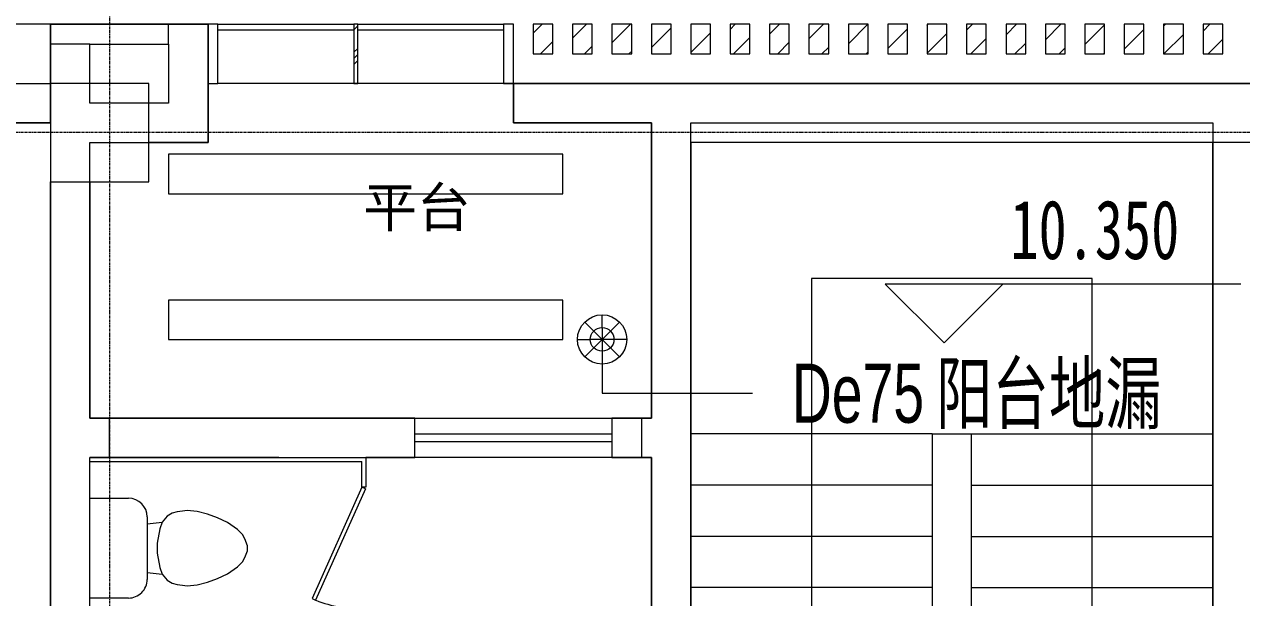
# Model space of a CAD drawing. Header units: millimetres. Extents: x 147592 to 200208, y -27981 to 8299.
# Drawn here: x 164868 to 171046, y -2361 to 550 of the extents above; entities that cross this region are included whole.
import ezdxf

# ---------------------------------------------------------------- set-up
doc = ezdxf.new("R2010")
doc.units = ezdxf.units.MM
doc.linetypes.add('架空线', pattern=[3.97, 2.38, -1.59])
doc.linetypes.add('轴网线', pattern=[22.24, 12.7, -3.18, 3.18, -3.18])
doc.layers.add('A-FLOR-____-OTLN', color=7, linetype='Continuous', lineweight=13, true_color=0x007f00)
doc.layers.add('A-GLAZ-____-OTLN', color=7, linetype='Continuous', lineweight=13, true_color=0x00007f)
for name, color, linetype, lineweight in [('A-GLAZ-CWMG-MCUT', 7, 'Continuous', 13), ('A-GLAZ-CWMG-OTLN', 7, 'Continuous', 5), ('A-WALL-____-MCUT', 7, 'Continuous', 13), ('A-WALL-____-OTLN', 7, 'Continuous', 13), ('G-____-____-DIMS', 7, 'Continuous', 5), ('G-____-____-TEXT', 7, 'Continuous', 5), ('P-SANR-FIXT-OTLN', 7, 'Continuous', 5), ('Q-SPCQ-____-OTLN', 7, 'Continuous', 5), ('S-COLS-____-MCUT', 7, 'Continuous', 5), ('S-FNDN-____-OTLN', 7, 'Continuous', 5), ('S-GRID-____-OTLN', 7, 'Continuous', 5), ('S-STRS-____-OTLN', 7, 'Continuous', 5)]:
    doc.layers.add(name, color=color, linetype=linetype, lineweight=lineweight)
doc.styles.add('TJ_FangSong', font='', dxfattribs={"width": 0.7, "height": 300})
doc.styles.add('仿宋', font='', dxfattribs={"width": 0.7, "height": 300})
doc.styles.add('黑体', font='', dxfattribs={"height": 200})
doc.styles.get('TJ_FangSong').set_extended_font_data('TJ_FangSong')
doc.styles.get('仿宋').set_extended_font_data('FangSong')
doc.styles.get('黑体').set_extended_font_data('SimHei')

# ---------------------------------------------------------------- blocks, each defined once
blk = doc.blocks.new('矩形竖梃 - 50_300mm 长方形-V18-四层给排水_消防平面图')
at = {"layer": 'A-GLAZ-CWMG-MCUT', "color": 251, "lineweight": 5, "true_color": 0x515151}
for p, q in [((-50, 300), (0, 300)), ((-50, 0), (-50, 300)), ((0, 300), (0, 0)), ((0, 0), (-50, 0))]:
    blk.add_line(p, q, dxfattribs=at)
blk = doc.blocks.new('矩形竖梃 - 50_300mm 长方形-V19-四层给排水_消防平面图')
at = {"layer": 'A-GLAZ-CWMG-MCUT', "color": 251, "lineweight": 5, "true_color": 0x515151}
for p, q in [((0, 300), (-50, 300)), ((-50, 300), (-50, 0)), ((0, 0), (0, 300)), ((-50, 0), (0, 0))]:
    blk.add_line(p, q, dxfattribs=at)
blk = doc.blocks.new('矩形竖梃 - 30mm 正方形-2021529-四层给排水_消防平面图')
at = {"layer": 'A-GLAZ-CWMG-OTLN', "color": 251, "true_color": 0x515151}
for p, q in [((165850, 550), (166540, 550)), ((166540, 520), (165850, 520))]:
    blk.add_line(p, q, dxfattribs=at)
blk = doc.blocks.new('矩形竖梃 - 30mm 正方形-2021532-四层给排水_消防平面图')
at = {"layer": 'A-GLAZ-CWMG-OTLN', "color": 251, "true_color": 0x515151}
for p, q in [((166560, 550), (167300, 550)), ((167300, 520), (166560, 520))]:
    blk.add_line(p, q, dxfattribs=at)
blk = doc.blocks.new('左右推拉窗 - C1015-1399711-四层给排水_消防平面图')
at = {"layer": 'A-GLAZ-____-OTLN', "color": 251, "lineweight": 5, "true_color": 0x515151}
for p, q in [((-490.5, -166.9), (-490.5, 33.1)), ((-490.5, 33.1), (509.5, 33.1)), ((509.5, 33.1), (509.5, -166.9)), ((-490.5, -46.9), (509.5, -46.9)), ((509.5, -86.9), (-490.5, -86.9)), ((509.5, -166.9), (-490.5, -166.9))]:
    blk.add_line(p, q, dxfattribs=at)
blk = doc.blocks.new('矩形竖梃 - 100_100mm 木色铝方通-1971213-四层给排水_消防平面图')
at = {"layer": 'A-GLAZ-CWMG-OTLN', "true_color": 0x515151}
h = blk.add_hatch(dxfattribs=at)
h.set_pattern_fill('FP_29', color=251, style=0, pattern_type=2)
h.set_pattern_definition([(315, (-167500.01, 549.98), (70.71068, 70.71068), [])])
h.paths.add_polyline_path([(50, 150), (50, 0), (-50, 0), (-50, 150)], flags=0)
at = {"layer": 'A-GLAZ-CWMG-MCUT', "color": 251, "lineweight": 5, "true_color": 0x515151}
for p, q in [((-50, 150), (50, 150)), ((-50, 0), (-50, 150)), ((50, 150), (50, 0)), ((50, 0), (-50, 0))]:
    blk.add_line(p, q, dxfattribs=at)
blk = doc.blocks.new('矩形竖梃 - 100_100mm 木色铝方通-V39-四层给排水_消防平面图')
at = {"layer": 'A-GLAZ-CWMG-OTLN', "true_color": 0x515151}
h = blk.add_hatch(dxfattribs=at)
h.set_pattern_fill('FP_30', color=251, style=0, pattern_type=2)
h.set_pattern_definition([(315, (-167700.01, 549.98), (70.71068, 70.71068), [])])
h.paths.add_polyline_path([(50, 150), (50, 0), (-50, 0), (-50, 150)], flags=0)
at = {"layer": 'A-GLAZ-CWMG-MCUT', "color": 251, "lineweight": 5, "true_color": 0x515151}
for p, q in [((-50, 150), (50, 150)), ((-50, 0), (-50, 150)), ((50, 150), (50, 0)), ((50, 0), (-50, 0))]:
    blk.add_line(p, q, dxfattribs=at)
blk = doc.blocks.new('矩形竖梃 - 100_100mm 木色铝方通-V40-四层给排水_消防平面图')
at = {"layer": 'A-GLAZ-CWMG-OTLN', "true_color": 0x515151}
h = blk.add_hatch(dxfattribs=at)
h.set_pattern_fill('FP_31', color=251, style=0, pattern_type=2)
h.set_pattern_definition([(315, (-167900.01, 549.98), (70.71068, 70.71068), [])])
h.paths.add_polyline_path([(50, 150), (50, 0), (-50, 0), (-50, 150)], flags=0)
at = {"layer": 'A-GLAZ-CWMG-MCUT', "color": 251, "lineweight": 5, "true_color": 0x515151}
for p, q in [((-50, 150), (50, 150)), ((-50, 0), (-50, 150)), ((50, 150), (50, 0)), ((50, 0), (-50, 0))]:
    blk.add_line(p, q, dxfattribs=at)
blk = doc.blocks.new('矩形竖梃 - 100_100mm 木色铝方通-V41-四层给排水_消防平面图')
at = {"layer": 'A-GLAZ-CWMG-OTLN', "true_color": 0x515151}
h = blk.add_hatch(dxfattribs=at)
h.set_pattern_fill('FP_32', color=251, style=0, pattern_type=2)
h.set_pattern_definition([(315, (-168100.01, 549.98), (70.71068, 70.71068), [])])
h.paths.add_polyline_path([(50, 150), (50, 0), (-50, 0), (-50, 150)], flags=0)
at = {"layer": 'A-GLAZ-CWMG-MCUT', "color": 251, "lineweight": 5, "true_color": 0x515151}
for p, q in [((-50, 150), (50, 150)), ((-50, 0), (-50, 150)), ((50, 150), (50, 0)), ((50, 0), (-50, 0))]:
    blk.add_line(p, q, dxfattribs=at)
blk = doc.blocks.new('矩形竖梃 - 100_100mm 木色铝方通-V42-四层给排水_消防平面图')
at = {"layer": 'A-GLAZ-CWMG-OTLN', "true_color": 0x515151}
h = blk.add_hatch(dxfattribs=at)
h.set_pattern_fill('FP_33', color=251, style=0, pattern_type=2)
h.set_pattern_definition([(315, (-168300.01, 549.98), (70.71068, 70.71068), [])])
h.paths.add_polyline_path([(50, 150), (50, 0), (-50, 0), (-50, 150)], flags=0)
at = {"layer": 'A-GLAZ-CWMG-MCUT', "color": 251, "lineweight": 5, "true_color": 0x515151}
for p, q in [((-50, 150), (50, 150)), ((-50, 0), (-50, 150)), ((50, 150), (50, 0)), ((50, 0), (-50, 0))]:
    blk.add_line(p, q, dxfattribs=at)
blk = doc.blocks.new('矩形竖梃 - 100_100mm 木色铝方通-V43-四层给排水_消防平面图')
at = {"layer": 'A-GLAZ-CWMG-OTLN', "true_color": 0x515151}
h = blk.add_hatch(dxfattribs=at)
h.set_pattern_fill('FP_34', color=251, style=0, pattern_type=2)
h.set_pattern_definition([(315, (-168500.01, 549.98), (70.71068, 70.71068), [])])
h.paths.add_polyline_path([(50, 150), (50, 0), (-50, 0), (-50, 150)], flags=0)
at = {"layer": 'A-GLAZ-CWMG-MCUT', "color": 251, "lineweight": 5, "true_color": 0x515151}
for p, q in [((-50, 150), (50, 150)), ((-50, 0), (-50, 150)), ((50, 150), (50, 0)), ((50, 0), (-50, 0))]:
    blk.add_line(p, q, dxfattribs=at)
blk = doc.blocks.new('矩形竖梃 - 100_100mm 木色铝方通-V44-四层给排水_消防平面图')
at = {"layer": 'A-GLAZ-CWMG-OTLN', "true_color": 0x515151}
h = blk.add_hatch(dxfattribs=at)
h.set_pattern_fill('FP_35', color=251, style=0, pattern_type=2)
h.set_pattern_definition([(315, (-168700.01, 549.98), (70.71068, 70.71068), [])])
h.paths.add_polyline_path([(50, 150), (50, 0), (-50, 0), (-50, 150)], flags=0)
at = {"layer": 'A-GLAZ-CWMG-MCUT', "color": 251, "lineweight": 5, "true_color": 0x515151}
for p, q in [((-50, 150), (50, 150)), ((-50, 0), (-50, 150)), ((50, 150), (50, 0)), ((50, 0), (-50, 0))]:
    blk.add_line(p, q, dxfattribs=at)
blk = doc.blocks.new('矩形竖梃 - 100_100mm 木色铝方通-V45-四层给排水_消防平面图')
at = {"layer": 'A-GLAZ-CWMG-OTLN', "true_color": 0x515151}
h = blk.add_hatch(dxfattribs=at)
h.set_pattern_fill('FP_36', color=251, style=0, pattern_type=2)
h.set_pattern_definition([(315, (-168900.01, 549.98), (70.71068, 70.71068), [])])
h.paths.add_polyline_path([(50, 150), (50, 0), (-50, 0), (-50, 150)], flags=0)
at = {"layer": 'A-GLAZ-CWMG-MCUT', "color": 251, "lineweight": 5, "true_color": 0x515151}
for p, q in [((-50, 150), (50, 150)), ((-50, 0), (-50, 150)), ((50, 150), (50, 0)), ((50, 0), (-50, 0))]:
    blk.add_line(p, q, dxfattribs=at)
blk = doc.blocks.new('矩形竖梃 - 100_100mm 木色铝方通-V46-四层给排水_消防平面图')
at = {"layer": 'A-GLAZ-CWMG-OTLN', "true_color": 0x515151}
h = blk.add_hatch(dxfattribs=at)
h.set_pattern_fill('FP_37', color=251, style=0, pattern_type=2)
h.set_pattern_definition([(315, (-169100.01, 549.98), (70.71068, 70.71068), [])])
h.paths.add_polyline_path([(50, 150), (50, 0), (-50, 0), (-50, 150)], flags=0)
at = {"layer": 'A-GLAZ-CWMG-MCUT', "color": 251, "lineweight": 5, "true_color": 0x515151}
for p, q in [((-50, 150), (50, 150)), ((-50, 0), (-50, 150)), ((50, 150), (50, 0)), ((50, 0), (-50, 0))]:
    blk.add_line(p, q, dxfattribs=at)
blk = doc.blocks.new('矩形竖梃 - 100_100mm 木色铝方通-V47-四层给排水_消防平面图')
at = {"layer": 'A-GLAZ-CWMG-OTLN', "true_color": 0x515151}
h = blk.add_hatch(dxfattribs=at)
h.set_pattern_fill('FP_38', color=251, style=0, pattern_type=2)
h.set_pattern_definition([(315, (-169300.01, 549.98), (70.71068, 70.71068), [])])
h.paths.add_polyline_path([(50, 150), (50, 0), (-50, 0), (-50, 150)], flags=0)
at = {"layer": 'A-GLAZ-CWMG-MCUT', "color": 251, "lineweight": 5, "true_color": 0x515151}
for p, q in [((-50, 150), (50, 150)), ((-50, 0), (-50, 150)), ((50, 150), (50, 0)), ((50, 0), (-50, 0))]:
    blk.add_line(p, q, dxfattribs=at)
blk = doc.blocks.new('矩形竖梃 - 100_100mm 木色铝方通-V48-四层给排水_消防平面图')
at = {"layer": 'A-GLAZ-CWMG-OTLN', "true_color": 0x515151}
h = blk.add_hatch(dxfattribs=at)
h.set_pattern_fill('FP_39', color=251, style=0, pattern_type=2)
h.set_pattern_definition([(315, (-169500.01, 549.98), (70.71068, 70.71068), [])])
h.paths.add_polyline_path([(50, 150), (50, 0), (-50, 0), (-50, 150)], flags=0)
at = {"layer": 'A-GLAZ-CWMG-MCUT', "color": 251, "lineweight": 5, "true_color": 0x515151}
for p, q in [((-50, 150), (50, 150)), ((-50, 0), (-50, 150)), ((50, 150), (50, 0)), ((50, 0), (-50, 0))]:
    blk.add_line(p, q, dxfattribs=at)
blk = doc.blocks.new('矩形竖梃 - 100_100mm 木色铝方通-V49-四层给排水_消防平面图')
at = {"layer": 'A-GLAZ-CWMG-OTLN', "true_color": 0x515151}
h = blk.add_hatch(dxfattribs=at)
h.set_pattern_fill('FP_40', color=251, style=0, pattern_type=2)
h.set_pattern_definition([(315, (-169700.01, 549.98), (70.71068, 70.71068), [])])
h.paths.add_polyline_path([(50, 150), (50, 0), (-50, 0), (-50, 150)], flags=0)
at = {"layer": 'A-GLAZ-CWMG-MCUT', "color": 251, "lineweight": 5, "true_color": 0x515151}
for p, q in [((-50, 150), (50, 150)), ((-50, 0), (-50, 150)), ((50, 150), (50, 0)), ((50, 0), (-50, 0))]:
    blk.add_line(p, q, dxfattribs=at)
blk = doc.blocks.new('矩形竖梃 - 100_100mm 木色铝方通-V50-四层给排水_消防平面图')
at = {"layer": 'A-GLAZ-CWMG-OTLN', "true_color": 0x515151}
h = blk.add_hatch(dxfattribs=at)
h.set_pattern_fill('FP_41', color=251, style=0, pattern_type=2)
h.set_pattern_definition([(315, (-169900.01, 549.98), (70.71068, 70.71068), [])])
h.paths.add_polyline_path([(50, 150), (50, 0), (-50, 0), (-50, 150)], flags=0)
at = {"layer": 'A-GLAZ-CWMG-MCUT', "color": 251, "lineweight": 5, "true_color": 0x515151}
for p, q in [((-50, 150), (50, 150)), ((-50, 0), (-50, 150)), ((50, 150), (50, 0)), ((50, 0), (-50, 0))]:
    blk.add_line(p, q, dxfattribs=at)
blk = doc.blocks.new('矩形竖梃 - 100_100mm 木色铝方通-V51-四层给排水_消防平面图')
at = {"layer": 'A-GLAZ-CWMG-OTLN', "true_color": 0x515151}
h = blk.add_hatch(dxfattribs=at)
h.set_pattern_fill('FP_42', color=251, style=0, pattern_type=2)
h.set_pattern_definition([(315, (-170100.01, 549.98), (70.71068, 70.71068), [])])
h.paths.add_polyline_path([(50, 150), (50, 0), (-50, 0), (-50, 150)], flags=0)
at = {"layer": 'A-GLAZ-CWMG-MCUT', "color": 251, "lineweight": 5, "true_color": 0x515151}
for p, q in [((-50, 150), (50, 150)), ((-50, 0), (-50, 150)), ((50, 150), (50, 0)), ((50, 0), (-50, 0))]:
    blk.add_line(p, q, dxfattribs=at)
blk = doc.blocks.new('矩形竖梃 - 100_100mm 木色铝方通-V52-四层给排水_消防平面图')
at = {"layer": 'A-GLAZ-CWMG-OTLN', "true_color": 0x515151}
h = blk.add_hatch(dxfattribs=at)
h.set_pattern_fill('FP_43', color=251, style=0, pattern_type=2)
h.set_pattern_definition([(315, (-170300.01, 549.98), (70.71068, 70.71068), [])])
h.paths.add_polyline_path([(50, 150), (50, 0), (-50, 0), (-50, 150)], flags=0)
at = {"layer": 'A-GLAZ-CWMG-MCUT', "color": 251, "lineweight": 5, "true_color": 0x515151}
for p, q in [((-50, 150), (50, 150)), ((-50, 0), (-50, 150)), ((50, 150), (50, 0)), ((50, 0), (-50, 0))]:
    blk.add_line(p, q, dxfattribs=at)
blk = doc.blocks.new('矩形竖梃 - 100_100mm 木色铝方通-V53-四层给排水_消防平面图')
at = {"layer": 'A-GLAZ-CWMG-OTLN', "true_color": 0x515151}
h = blk.add_hatch(dxfattribs=at)
h.set_pattern_fill('FP_44', color=251, style=0, pattern_type=2)
h.set_pattern_definition([(315, (-170500.01, 549.98), (70.71068, 70.71068), [])])
h.paths.add_polyline_path([(50, 150), (50, 0), (-50, 0), (-50, 150)], flags=0)
at = {"layer": 'A-GLAZ-CWMG-MCUT', "color": 251, "lineweight": 5, "true_color": 0x515151}
for p, q in [((-50, 150), (50, 150)), ((-50, 0), (-50, 150)), ((50, 150), (50, 0)), ((50, 0), (-50, 0))]:
    blk.add_line(p, q, dxfattribs=at)
blk = doc.blocks.new('矩形竖梃 - 100_100mm 木色铝方通-V54-四层给排水_消防平面图')
at = {"layer": 'A-GLAZ-CWMG-OTLN', "true_color": 0x515151}
h = blk.add_hatch(dxfattribs=at)
h.set_pattern_fill('FP_45', color=251, style=0, pattern_type=2)
h.set_pattern_definition([(315, (-170700.01, 549.98), (70.71068, 70.71068), [])])
h.paths.add_polyline_path([(50, 150), (50, 0), (-50, 0), (-50, 150)], flags=0)
at = {"layer": 'A-GLAZ-CWMG-MCUT', "color": 251, "lineweight": 5, "true_color": 0x515151}
for p, q in [((-50, 150), (50, 150)), ((-50, 0), (-50, 150)), ((50, 150), (50, 0)), ((50, 0), (-50, 0))]:
    blk.add_line(p, q, dxfattribs=at)
blk = doc.blocks.new('矩形竖梃 - 100_100mm 木色铝方通-V55-四层给排水_消防平面图')
at = {"layer": 'A-GLAZ-CWMG-OTLN', "true_color": 0x515151}
h = blk.add_hatch(dxfattribs=at)
h.set_pattern_fill('FP_46', color=251, style=0, pattern_type=2)
h.set_pattern_definition([(315, (-170900.01, 549.98), (70.71068, 70.71068), [])])
h.paths.add_polyline_path([(50, 150), (50, 0), (-50, 0), (-50, 150)], flags=0)
at = {"layer": 'A-GLAZ-CWMG-MCUT', "color": 251, "lineweight": 5, "true_color": 0x515151}
for p, q in [((-50, 150), (50, 150)), ((-50, 0), (-50, 150)), ((50, 150), (50, 0)), ((50, 0), (-50, 0))]:
    blk.add_line(p, q, dxfattribs=at)
blk = doc.blocks.new('雨水斗 2d - 地漏 R100-669040-四层给排水_消防平面图')
at = {"layer": 'Q-SPCQ-____-OTLN', "color": 251, "true_color": 0x515151}
for p, q in [((0, 60), (0, 125)), ((-42.4, 42.4), (-88.4, 88.4)), ((88.4, 88.4), (-42.4, -42.4)), ((-125, 0), (-60, 0)), ((125, 0), (-60, 0)), ((-42.4, 42.4), (88.4, -88.4)), ((0, 60), (0, -125)), ((-88.4, -88.4), (-42.4, -42.4))]:
    blk.add_line(p, q, dxfattribs=at)
for radius in [125, 60]:
    blk.add_circle((0, 0), radius, dxfattribs=at)
blk = doc.blocks.new('单个座便器隔间 - 单个座便器隔间-1853707-四层给排水_消防平面图')
at = {"layer": 'P-SANR-FIXT-OTLN', "color": 251, "true_color": 0x515151}
for p, q in [((-10, 0), (-10, 1400)), ((-10, 1400), (140, 1400)), ((10, 0), (10, 1380)), ((140, 1380), (10, 1380)), ((140, 1400), (140, 1380)), ((148.1, 1398.3), (140, 1380)), ((140, 1380), (706.4, 1127.8)), ((148.1, 1398.3), (714.5, 1146.1)), ((760, 1400), (910, 1400)), ((760, 1400), (760, 1380)), ((890, 1380), (760, 1380)), ((890, 0), (890, 1380)), ((910, 0), (910, 1400)), ((706.4, 1127.8), (714.5, 1146.1)), ((355, 748.7), (319.8, 697.9)), ((380.4, 774.1), (355, 748.7)), ((402.4, 786.8), (380.4, 774.1)), ((437.3, 799.5), (402.4, 786.8)), ((462.7, 799.5), (437.3, 799.5)), ((497.6, 786.8), (462.7, 799.5)), ((519.6, 774.1), (497.6, 786.8)), ((545, 748.7), (519.6, 774.1)), ((580.2, 697.9), (545, 748.7)), ((319.8, 697.9), (296.1, 647.1)), ((603.9, 647.1), (580.2, 697.9)), ((296.1, 647.1), (277.6, 596.3)), ((622.4, 596.3), (603.9, 647.1)), ((277.6, 596.3), (263.9, 545.3)), ((636.1, 545.3), (622.4, 596.3)), ((263.9, 545.3), (259.5, 494.7)), ((259.5, 494.7), (261.7, 469.4)), ((640.5, 494.7), (636.1, 545.3)), ((638.3, 469.4), (640.5, 494.7)), ((261.7, 469.4), (266.2, 443.9)), ((266.2, 443.9), (273, 418.5)), ((627, 418.5), (633.8, 443.9)), ((633.8, 443.9), (638.3, 469.4)), ((273, 418.5), (287.4, 393.1)), ((287.4, 393.1), (317.7, 367.7)), ((582.3, 367.7), (612.6, 393.1)), ((612.6, 393.1), (627, 418.5)), ((317.7, 367.7), (352.6, 355)), ((326.5, 290.9), (317.7, 367.7)), ((352.6, 355), (424.6, 342.3)), ((424.6, 342.3), (475.4, 342.3)), ((475.4, 342.3), (547.4, 355)), ((547.4, 355), (582.3, 367.7)), ((573.5, 290.9), (582.3, 367.7)), ((291.3, 290.9), (608.8, 290.9)), ((196.6, 0), (196.6, 196.2)), ((703.4, 196.2), (703.4, 0)), ((703.4, 0), (196.6, 0))]:
    blk.add_line(p, q, dxfattribs=at)
for centre, radius, start, end in [((88.8, 1389.2), 671.3, 338.77043, 0.92479), ((291.3, 196.2), 94.6, 90, 180), ((608.8, 196.2), 94.6, 360, 90)]:
    blk.add_arc(centre, radius, start, end, dxfattribs=at)
blk = doc.blocks.new('矩形竖梃 - TJ隐框 20_250-1986348-四层给排水_消防平面图')
at = {"layer": 'A-GLAZ-CWMG-OTLN', "true_color": 0x515151}
h = blk.add_hatch(dxfattribs=at)
h.set_pattern_fill('FP_63', color=251, style=0, pattern_type=2)
h.set_pattern_definition([(315, (-166550.01, 549.98), (88.38835, 88.38835), []), (315, (-166518.76, 549.98), (176.776695, 0), []), (315, (-166581.26, 549.98), (176.776695, 0), [])])
h.paths.add_polyline_path([(10, 300), (10, 0), (-10, 0), (-10, 300)], flags=0)
at = {"layer": 'A-GLAZ-CWMG-MCUT', "color": 251, "lineweight": 5, "true_color": 0x515151}
for p, q in [((-10, 300), (10, 300)), ((-10, 0), (-10, 300)), ((10, 300), (10, 0)), ((10, 0), (-10, 0))]:
    blk.add_line(p, q, dxfattribs=at)
blk = doc.blocks.new('矩形竖梃 - 50_300mm 长方形-1988457-四层给排水_消防平面图')
at = {"layer": 'A-GLAZ-CWMG-OTLN', "color": 251, "true_color": 0x515151}
blk.add_line((165000, 550), (165000, 250), dxfattribs=at)
blk = doc.blocks.new('矩形竖梃 - 50_300mm 长方形-1988447-四层给排水_消防平面图')
at = {"layer": 'A-GLAZ-CWMG-OTLN', "color": 251, "true_color": 0x515151}
blk.add_line((0, -300), (0, 0), dxfattribs=at)
blk = doc.blocks.new('高程点 - 相对高程点-103621-四层给排水_消防平面图')
at = {"layer": 'G-____-____-DIMS', "color": 173, "true_color": 0x5151ff}
for p, q in [((15.062, 2.987), (-2.987, 2.987)), ((0, 0), (-2.987, 2.987)), ((0, 0), (2.987, 2.987))]:
    blk.add_line(p, q, dxfattribs=at)
blk = doc.blocks.new('YXQH_AR_B9-20_rvt-1-四层给排水_消防平面图')
at = {"layer": 'A-FLOR-____-OTLN', "color": 8, "lineweight": 5, "true_color": 0x7f7f7f}
for p, q in [((165000, 550), (163600, 550)), ((165000, 50), (165000, 550)), ((165800, 250), (165800, -50)), ((166540, 250), (165850, 250)), ((166560, 250), (166540, 250)), ((167300, 250), (166560, 250)), ((167350, 250), (167300, 250)), ((167350, 50), (167350, 250)), ((163600, 50), (165000, 50)), ((168050, 50), (167350, 50)), ((168050, -1450), (168050, 50)), ((165800, -50), (165500, -50)), ((165000, -8500), (165000, -250)), ((165200, -250), (165200, -1450)), ((165200, -1450), (166850, -1450)), ((167850, -1450), (168050, -1450)), ((166159.4, -1650), (165200, -1650)), ((166850, -1650), (166600, -1650)), ((168050, -1650), (167850, -1650)), ((168050, -2870), (168050, -1650))]:
    blk.add_line(p, q, dxfattribs=at)
at = {"layer": 'A-WALL-____-MCUT', "color": 251, "lineweight": 5, "true_color": 0x515151}
for p, q in [((165600, 550), (165000, 550)), ((165000, 550), (165000, 450)), ((165600, 450), (165600, 550)), ((165800, 550), (165600, 550)), ((165800, -50), (165800, 550)), ((165000, 450), (165000, -9000)), ((165200, 450), (165000, 450)), ((165200, 150), (165200, 450)), ((165200, 450), (165600, 450)), ((165600, 450), (165600, 150)), ((174650, 250), (167350, 250)), ((167350, 250), (167350, 50)), ((165600, 150), (165200, 150)), ((167350, 50), (168050, 50)), ((168050, 50), (168050, -1450)), ((168250, -4900), (168250, 50)), ((168250, 50), (170900, 50)), ((170900, 50), (170900, -6150)), ((165200, -1450), (165200, -50)), ((165200, -50), (165600, -50)), ((165600, -50), (165800, -50)), ((166850, -1450), (165200, -1450)), ((168050, -1450), (167850, -1450)), ((165200, -4050), (165200, -1650)), ((165200, -1650), (166850, -1650)), ((167850, -1650), (168050, -1650)), ((168050, -1650), (168050, -3950))]:
    blk.add_line(p, q, dxfattribs=at)
at = {"layer": 'A-WALL-____-OTLN', "color": 251, "lineweight": 5, "true_color": 0x515151}
for p, q in [((165000, 450), (165000, 550)), ((165600, 550), (165000, 550)), ((165600, 550), (165800, 550)), ((165800, 250), (165800, 550)), ((165000, 450), (165000, 250)), ((165200, 250), (165200, 450)), ((165200, 450), (165600, 450)), ((165600, 450), (165600, 150)), ((163800, 250), (165000, 250)), ((165000, 50), (165000, 250)), ((165800, -50), (165800, 250)), ((174650, 250), (167350, 250)), ((167350, 50), (167350, 250)), ((165600, 150), (165500, 150)), ((165000, 50), (163800, 50)), ((167350, 50), (168050, 50)), ((168050, 50), (168050, -1450)), ((168250, -4900), (168250, 50)), ((168250, 50), (170900, 50)), ((170900, 50), (170900, -6150)), ((165500, -50), (165600, -50)), ((165800, -50), (165600, -50)), ((165000, -250), (165000, -8500)), ((165200, -1450), (165200, -250)), ((166850, -1450), (165200, -1450)), ((166850, -1650), (166850, -1450)), ((168050, -1450), (167850, -1450)), ((165200, -1650), (166159.4, -1650)), ((166600, -1650), (166850, -1650)), ((167850, -1650), (168050, -1650)), ((168050, -1650), (168050, -2870))]:
    blk.add_line(p, q, dxfattribs=at)
at = {"layer": 'G-____-____-DIMS', "color": 251, "true_color": 0x515151}
blk.add_line((169535.7, -1067.7), (169535.7, -1067.7), dxfattribs=at)
blk.add_line((169535.7, -1067.7), (169535.7, -1067.7), dxfattribs=at)
at = {"layer": 'S-GRID-____-OTLN', "color": 173, "linetype": '轴网线', "true_color": 0x5151ff}
for p, q in [((165300, 7499.5), (165300, -27181.2)), ((199020.5, 0), (148525.8, 0))]:
    blk.add_line(p, q, dxfattribs=at)
at = {"layer": 'S-STRS-____-OTLN', "color": 251, "true_color": 0x515151}
for p, q in [((170900, -1530), (170900, -50)), ((169475, -1530), (168250, -1530)), ((169475, -1530), (169675, -1530)), ((169475, -1530), (169475, -1790)), ((169675, -1530), (170900, -1530)), ((169675, -1790), (169675, -1530)), ((170900, -1790), (170900, -1530)), ((170900, -1790), (170900, -1530)), ((169475, -1790), (168250, -1790)), ((169475, -1790), (169475, -2050)), ((169675, -2050), (169675, -1790)), ((169675, -1790), (170900, -1790)), ((170900, -2050), (170900, -1790)), ((170900, -2050), (170900, -1790)), ((169475, -2050), (168250, -2050)), ((169475, -2050), (169475, -2310)), ((169675, -2310), (169675, -2050)), ((169675, -2050), (170900, -2050)), ((170900, -2310), (170900, -2050)), ((170900, -2310), (170900, -2050)), ((169475, -2310), (168250, -2310)), ((169475, -2310), (169475, -2570)), ((169675, -2570), (169675, -2310)), ((169675, -2310), (170900, -2310)), ((170900, -2570), (170900, -2310)), ((170900, -2570), (170900, -2310))]:
    blk.add_line(p, q, dxfattribs=at)
at = {"layer": 'S-STRS-____-OTLN', "color": 173, "true_color": 0x5151ff}
for p, q in [((168862.5, -740), (168862.5, -1530)), ((170287.5, -740), (168862.5, -740)), ((170287.5, -1530), (170287.5, -740)), ((168862.5, -1530), (168862.5, -1790)), ((170287.5, -1790), (170287.5, -1530)), ((168862.5, -1790), (168862.5, -2050)), ((170287.5, -2050), (170287.5, -1790)), ((168862.5, -2050), (168862.5, -2310)), ((170287.5, -2310), (170287.5, -2050)), ((168862.5, -2310), (168862.5, -2570)), ((170287.5, -2570), (170287.5, -2310))]:
    blk.add_line(p, q, dxfattribs=at)
at = {"layer": 'S-STRS-____-OTLN', "color": 251, "linetype": '架空线', "true_color": 0x515151}
for p, q in [((169475, -1530), (168250, -1530)), ((169475, -1790), (168250, -1790)), ((169675, -1790), (170900, -1790)), ((169475, -2050), (168250, -2050)), ((169675, -2050), (170900, -2050)), ((169475, -2310), (168250, -2310)), ((169675, -2310), (170900, -2310))]:
    blk.add_line(p, q, dxfattribs=at)
at = {"color": 251, "lineweight": 5, "true_color": 0x515151}
for name, p in [('矩形竖梃 - 50_300mm 长方形-1988457-四层给排水_消防平面图', (0, 0)), ('矩形竖梃 - 50_300mm 长方形-1988447-四层给排水_消防平面图', (165000, 550)), ('矩形竖梃 - 30mm 正方形-2021529-四层给排水_消防平面图', (0, 0)), ('矩形竖梃 - 30mm 正方形-2021532-四层给排水_消防平面图', (0, 0)), ('雨水斗 2d - 地漏 R100-669040-四层给排水_消防平面图', (167800, -1050))]:
    blk.add_blockref(name, p, dxfattribs=at)
for name, p, rotation in [('矩形竖梃 - 50_300mm 长方形-V19-四层给排水_消防平面图', (165800, 550), 180), ('左右推拉窗 - C1015-1399711-四层给排水_消防平面图', (167359.5, -1616.9), 180), ('单个座便器隔间 - 单个座便器隔间-1853707-四层给排水_消防平面图', (165200, -1660), 269.9999999999997)]:
    blk.add_blockref(name, p, dxfattribs=dict(at, rotation=rotation))
at = {"color": 251, "lineweight": 5, "true_color": 0x515151, "extrusion": (0, 0, -1), "rotation": 180}
for name, p in [('矩形竖梃 - TJ隐框 20_250-1986348-四层给排水_消防平面图', (-166550, 550)), ('矩形竖梃 - 50_300mm 长方形-V18-四层给排水_消防平面图', (-167350, 550)), ('矩形竖梃 - 100_100mm 木色铝方通-1971213-四层给排水_消防平面图', (-167500, 550)), ('矩形竖梃 - 100_100mm 木色铝方通-V39-四层给排水_消防平面图', (-167700, 550)), ('矩形竖梃 - 100_100mm 木色铝方通-V40-四层给排水_消防平面图', (-167900, 550)), ('矩形竖梃 - 100_100mm 木色铝方通-V41-四层给排水_消防平面图', (-168100, 550)), ('矩形竖梃 - 100_100mm 木色铝方通-V42-四层给排水_消防平面图', (-168300, 550)), ('矩形竖梃 - 100_100mm 木色铝方通-V43-四层给排水_消防平面图', (-168500, 550)), ('矩形竖梃 - 100_100mm 木色铝方通-V44-四层给排水_消防平面图', (-168700, 550)), ('矩形竖梃 - 100_100mm 木色铝方通-V45-四层给排水_消防平面图', (-168900, 550)), ('矩形竖梃 - 100_100mm 木色铝方通-V46-四层给排水_消防平面图', (-169100, 550)), ('矩形竖梃 - 100_100mm 木色铝方通-V47-四层给排水_消防平面图', (-169300, 550)), ('矩形竖梃 - 100_100mm 木色铝方通-V48-四层给排水_消防平面图', (-169500, 550)), ('矩形竖梃 - 100_100mm 木色铝方通-V49-四层给排水_消防平面图', (-169700, 550)), ('矩形竖梃 - 100_100mm 木色铝方通-V50-四层给排水_消防平面图', (-169900, 550)), ('矩形竖梃 - 100_100mm 木色铝方通-V51-四层给排水_消防平面图', (-170100, 550)), ('矩形竖梃 - 100_100mm 木色铝方通-V52-四层给排水_消防平面图', (-170300, 550)), ('矩形竖梃 - 100_100mm 木色铝方通-V53-四层给排水_消防平面图', (-170500, 550)), ('矩形竖梃 - 100_100mm 木色铝方通-V54-四层给排水_消防平面图', (-170700, 550)), ('矩形竖梃 - 100_100mm 木色铝方通-V55-四层给排水_消防平面图', (-170900, 550))]:
    blk.add_blockref(name, p, dxfattribs=at)
at = {"color": 251, "lineweight": 5, "true_color": 0x515151, "xscale": 99.99999999999993, "yscale": 99.99999999999993, "zscale": 99.99999999999993}
blk.add_blockref('高程点 - 相对高程点-103621-四层给排水_消防平面图', (169535.7, -1067.7), dxfattribs=at)
at = {"layer": 'G-____-____-DIMS', "color": 251, "true_color": 0x515151, "insert": (169872.2, -342), "char_height": 300, "width": 1112.296, "attachment_point": 1, "line_spacing_factor": 0.898273, "style": '仿宋'}
blk.add_mtext('10.350', dxfattribs=at)
at = {"layer": 'G-____-____-TEXT', "color": 251, "true_color": 0x515151, "insert": (166587.5, -278.8), "char_height": 200, "width": 737.552, "attachment_point": 1, "style": '黑体'}
blk.add_mtext('平台', dxfattribs=at)
blk = doc.blocks.new('YXQH_ST_B9-20_rvt-1-四层给排水_消防平面图')
at = {"layer": 'A-FLOR-____-OTLN', "color": 95, "lineweight": 18, "true_color": 0x51a751}
for p, q in [((165000, 550), (165800, 550)), ((165000, 250), (165000, 550)), ((165800, 550), (165800, 250)), ((167350, 250), (174650, 250)), ((168250, -50), (168250, -4390)), ((170900, -50), (168250, -50)), ((171100, -50), (170900, -50)), ((165300, -1650), (165300, -1450)), ((168000, -1450), (168000, -1650))]:
    blk.add_line(p, q, dxfattribs=at)
at = {"layer": 'S-COLS-____-MCUT', "color": 251, "lineweight": 18, "true_color": 0x515151}
for p, q in [((165008.7, 250), (165000, 250)), ((165000, 250), (165000, -250)), ((165200, 250), (165008.9, 250)), ((165500, 250), (165200, 250)), ((165500, 150), (165500, 250)), ((165500, -50), (165500, 150)), ((165500, -250), (165500, -50)), ((165000, -250), (165030.4, -250)), ((165031.1, -250), (165200, -250)), ((165200, -250), (165500, -250))]:
    blk.add_line(p, q, dxfattribs=at)
at = {"layer": 'S-FNDN-____-OTLN', "color": 251, "lineweight": 18, "true_color": 0x515151}
for p, q in [((167600, -110), (165600, -110)), ((165600, -110), (165600, -310)), ((167600, -310), (167600, -110)), ((165600, -310), (167600, -310)), ((167600, -850), (165600, -850)), ((165600, -850), (165600, -1050)), ((167600, -1050), (167600, -850)), ((165600, -1050), (167600, -1050))]:
    blk.add_line(p, q, dxfattribs=at)
at = {"layer": 'S-STRS-____-OTLN', "color": 251, "lineweight": 18, "true_color": 0x515151}
for p, q in [((170900, -1790), (170900, -1530)), ((170900, -1790), (170900, -1530)), ((170900, -2050), (170900, -1790)), ((170900, -2050), (170900, -1790)), ((170900, -2310), (170900, -2050)), ((170900, -2310), (170900, -2050)), ((170900, -2570), (170900, -2310)), ((170900, -2570), (170900, -2310))]:
    blk.add_line(p, q, dxfattribs=at)

msp = doc.modelspace()

# ---------------------------------------------------------------- linework, layer by layer
at = {"layer": 'G-____-____-TEXT'}
for p, q in [((167800.5, -1047.2), (167800.5, -1323)), ((167800.5, -1323), (168562.8, -1323))]:
    msp.add_line(p, q, dxfattribs=at)

# ---------------------------------------------------------------- block references
at = {"lineweight": 5}
for name in ['YXQH_AR_B9-20_rvt-1-四层给排水_消防平面图', 'YXQH_ST_B9-20_rvt-1-四层给排水_消防平面图']:
    msp.add_blockref(name, (0, 0), dxfattribs=at)

# ---------------------------------------------------------------- texts
at = {"layer": 'G-____-____-TEXT', "char_height": 300, "attachment_point": 1, "style": 'TJ_FangSong'}
for s, insert, width in [('De75 ', (168762.8, -1173), 886.666), ('阳台地漏', (169494.4, -1173), 1436.624)]:
    msp.add_mtext(s, dxfattribs=dict(at, insert=insert, width=width))

doc.saveas('drawing.dxf')
